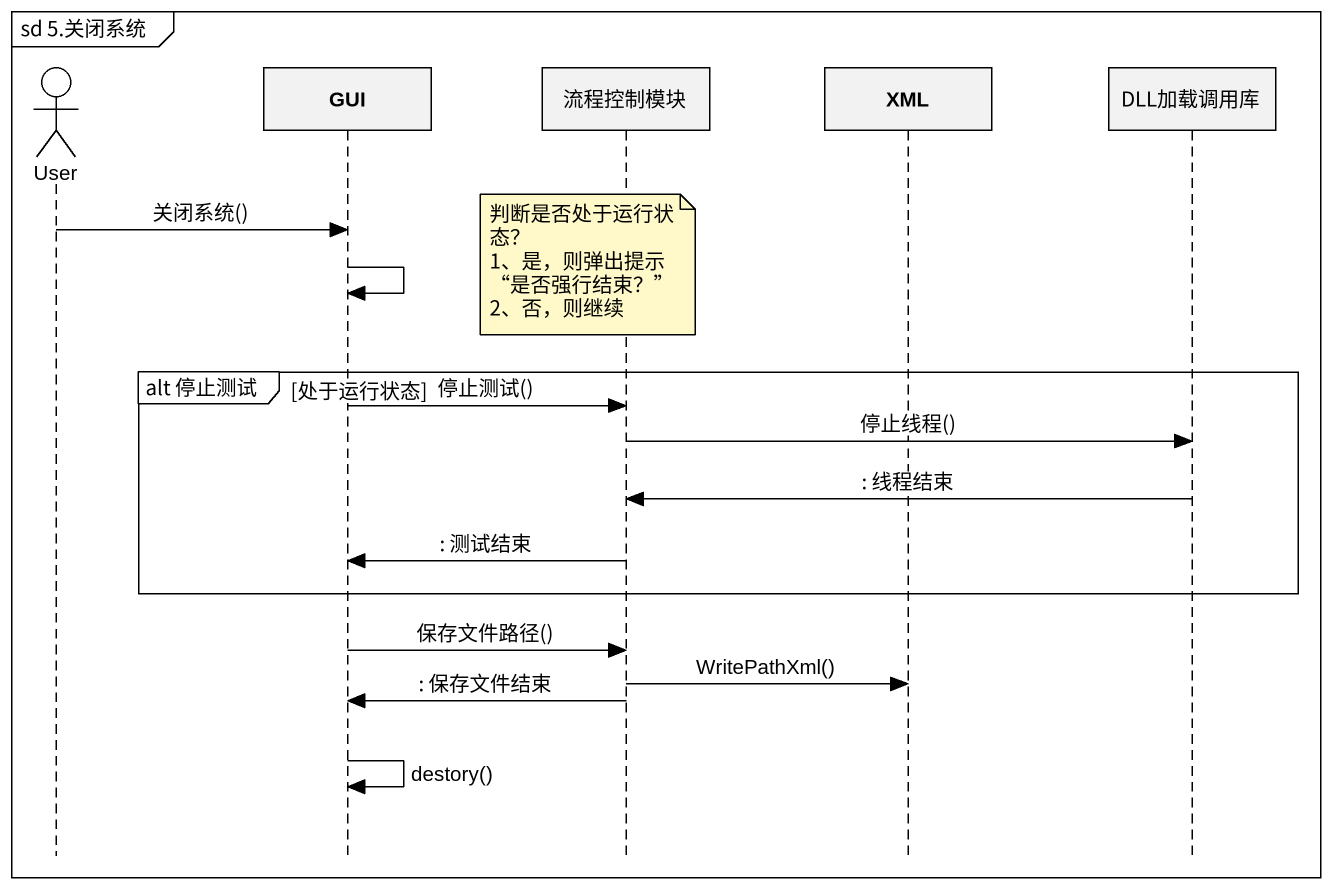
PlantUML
@startuml
mainframe sd 5.关闭系统
hide footbox
actor User
participant GUI
participant 流程控制模块
participant XML
participant DLL加载调用库

User -> GUI : 关闭系统()
note over 流程控制模块
  判断是否处于运行状态？
  1、是，则弹出提示“是否强行结束？”
  2、否，则继续
end note
GUI -> GUI
group alt 停止测试 [处于运行状态]
  GUI -> 流程控制模块 : 停止测试()
  流程控制模块 -> DLL加载调用库 : 停止线程()
  DLL加载调用库 -> 流程控制模块 : : 线程结束
  流程控制模块 -> GUI : : 测试结束
end
GUI -> 流程控制模块 : 保存文件路径()
流程控制模块 -> XML : WritePathXml()
流程控制模块 -> GUI : : 保存文件结束
GUI -> GUI : destory()
@enduml
